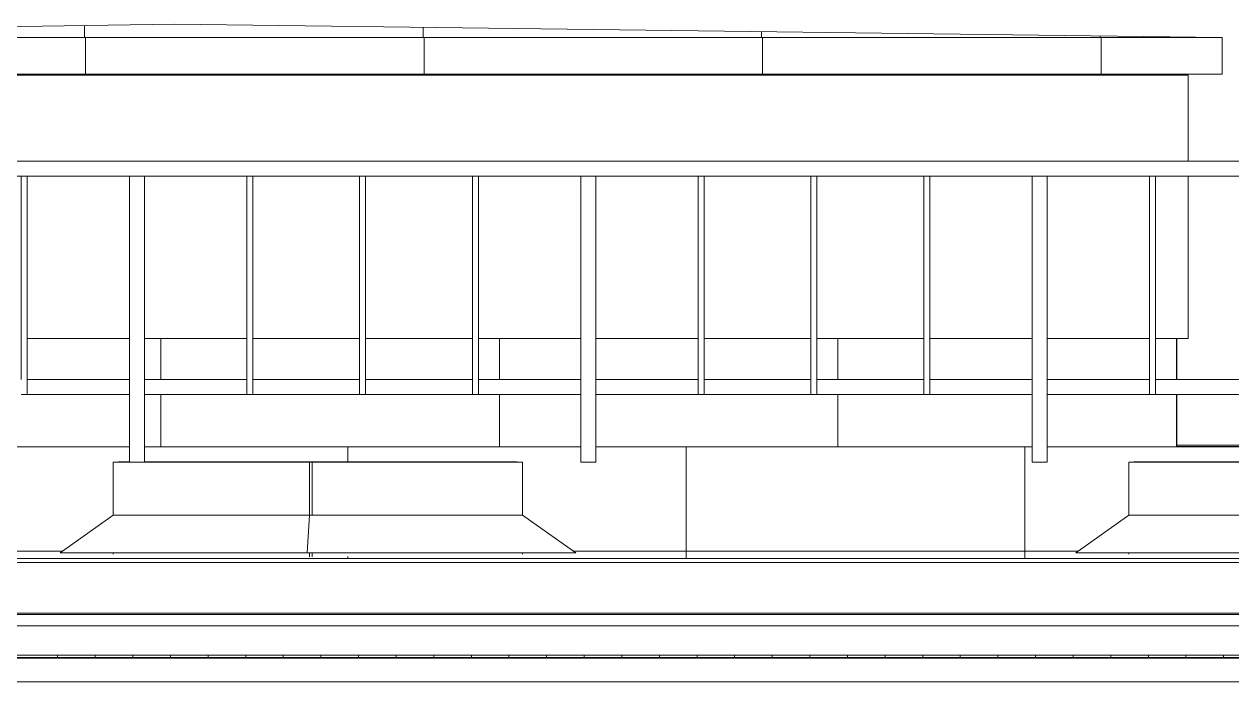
# Model space of a CAD drawing. Header units: millimetres. Extents: x -515342 to 330399, y -224905 to 507333.
# Drawn here: x 258263 to 261474, y 15355 to 17103 of the extents above; entities that cross this region are included whole.
import ezdxf

# ---------------------------------------------------------------- set-up
doc = ezdxf.new("R2010")
doc.units = ezdxf.units.MM
doc.layers.get('0').update_dxf_attribs({"lineweight": 0})
for name, color, linetype, lineweight in [('Витраж', 7, 'Continuous', 0), ('Крыша', 7, 'Continuous', 0), ('Крыша штриховка', 7, 'Continuous', 0), ('Обобщенные модели', 7, 'Continuous', 0), ('Ограждение', 7, 'Continuous', 0), ('Стены', 7, 'Continuous', 0), ('Стены внутренние', 7, 'Continuous', 0), ('Стены наружные', 7, 'Continuous', 0), ('Стены штриховка поверхности', 7, 'Continuous', 0)]:
    doc.layers.add(name, color=color, linetype=linetype, lineweight=lineweight)

# ---------------------------------------------------------------- blocks, each defined once
blk = doc.blocks.new('ASVP_ОМ_Водосточный желоб - Желоб 125-9912621-О_АР_Эскиз_Фасад 1-12 копия 1')
at = {"layer": 'Обобщенные модели'}
for p, q in [((84526.6, 13350), (17103.4, 13350)), ((17003.5, 13287.5), (40520.7, 13287.5))]:
    blk.add_line(p, q, dxfattribs=at)
blk = doc.blocks.new('FP_315-О_АР_Эскиз_Фасад 1-12 копия 1')
at = {"layer": 'Обобщенные модели'}
for p, q in [((84744.1, 13358.6), (16885.9, 13358.6)), ((35029, 13353.2), (35029, 13359)), ((35129, 13353.2), (35129, 13359)), ((35229, 13353.2), (35229, 13359)), ((35329, 13353.2), (35329, 13359)), ((35429, 13353.2), (35429, 13359)), ((35529, 13353.2), (35529, 13359)), ((35629, 13353.2), (35629, 13359)), ((35729, 13353.2), (35729, 13359)), ((35829, 13353.2), (35829, 13359)), ((35929, 13353.2), (35929, 13359)), ((36029, 13353.2), (36029, 13359)), ((36129, 13353.2), (36129, 13359)), ((36229, 13353.2), (36229, 13359)), ((36329, 13353.2), (36329, 13359)), ((36429, 13353.2), (36429, 13359)), ((36529, 13353.2), (36529, 13359)), ((36629, 13353.2), (36629, 13359)), ((36729, 13353.2), (36729, 13359)), ((36829, 13353.2), (36829, 13359)), ((36929, 13353.2), (36929, 13359)), ((37029, 13353.2), (37029, 13359)), ((37129, 13353.2), (37129, 13359)), ((37229, 13353.2), (37229, 13359)), ((37329, 13353.2), (37329, 13359)), ((37429, 13353.2), (37429, 13359)), ((37529, 13353.2), (37529, 13359)), ((37629, 13353.2), (37629, 13359)), ((37729, 13353.2), (37729, 13359)), ((37829, 13353.2), (37829, 13359)), ((37929, 13353.2), (37929, 13359)), ((38029, 13353.2), (38029, 13359)), ((38129, 13353.2), (38129, 13359))]:
    blk.add_line(p, q, dxfattribs=at)
blk = doc.blocks.new('Влж_Решетка для желоба - Решетка 125-9912624-О_АР_Эскиз_Фасад 1-12 копия 1')
at = {"layer": 'Обобщенные модели'}
h = blk.add_hatch(dxfattribs=at)
h.set_pattern_fill('FP_14', color=256, style=0, pattern_type=2)
h.set_pattern_definition([(0, (-71.02, 0), (0, 100), []), (90, (-71.02, 0), (-100, 6e-15), [])])
h.paths.add_polyline_path([(52193.4, 13350), (84619.1, 13350.2), (84618.1, 13352), (17010.9, 13352), (17011.9, 13350), (52081.6, 13350)])
h.paths.add_polyline_path([(84742.1, 13350), (84737.1, 13351), (84729.7, 13352), (84625.3, 13350.9), (84625.3, 13350), (84742, 13350)])
h.paths.add_polyline_path([(16890, 13350), (17006.8, 13350.6), (16996.5, 13352), (16899.3, 13351.9), (16888, 13350)])
for p, q in [((17010.9, 13352), (84619.1, 13352)), ((17103.4, 13350), (84526.6, 13350))]:
    blk.add_line(p, q, dxfattribs=at)
blk.add_blockref('FP_315-О_АР_Эскиз_Фасад 1-12 копия 1', (0, 0), dxfattribs=at)
blk = doc.blocks.new('СД_Люблино_Фасады_rvt-1-О_АР_Эскиз_Фасад 1-12 копия 1')
at = {"layer": 'Обобщенные модели', "lineweight": 9}
for name in ['Влж_Решетка для желоба - Решетка 125-9912624-О_АР_Эскиз_Фасад 1-12 копия 1', 'ASVP_ОМ_Водосточный желоб - Желоб 125-9912621-О_АР_Эскиз_Фасад 1-12 копия 1']:
    blk.add_blockref(name, (0, 0), dxfattribs=at)
blk = doc.blocks.new('Ограждение - Ограждение-9809147-О_АР_Эскиз_Фасад 1-12 копия 1')
at = {"layer": 'Ограждение'}
for p, q in [((84775, 13605), (16885, 13605)), ((84775, 13470), (16885, 13470)), ((16886.2, 13466.7), (84773.8, 13466.7)), ((16902.7, 13436.4), (84757.3, 13436.4))]:
    blk.add_line(p, q, dxfattribs=at)
blk = doc.blocks.new('Прямоугольный импост - АР_Импост_40х40 _стойка ограждения на кровле_-10057260-О_АР_Эскиз_Фасад 1-12 копия 1')
at = {"layer": 'Витраж'}
for p, q in [((975, 14671), (675, 14671)), ((675, 14631), (975, 14631))]:
    blk.add_line(p, q, dxfattribs=at)
blk = doc.blocks.new('Прямоугольный импост - АР_Импост_16х16 _вертикальное заполнение ограждений_-10061087-О_АР_Эскиз_Фасад 1-12 копия 1')
at = {"layer": 'Витраж'}
for p, q in [((16332, 14631), (16332, 14091)), ((16348, 14091), (16348, 14631)), ((16348, 14051), (16332, 14051))]:
    blk.add_line(p, q, dxfattribs=at)
blk = doc.blocks.new('Прямоугольный импост - АР_Импост_40х40 _поручень ограждения на кровле_-10061120-О_АР_Эскиз_Фасад 1-12 копия 1')
at = {"layer": 'Витраж'}
for p, q in [((16620, 14631), (16660, 14631)), ((16620, 14631), (16620, 14071)), ((16660, 14071), (16660, 14631))]:
    blk.add_line(p, q, dxfattribs=at)
blk = doc.blocks.new('Прямоугольный импост - АР_Импост_40х40 _поручень ограждения на кровле_-10061089-О_АР_Эскиз_Фасад 1-12 копия 1')
at = {"layer": 'Витраж'}
for p, q in [((50248, 14051), (50248, 14091)), ((50532, 14091), (50248, 14091)), ((50532, 14091), (50532, 14051)), ((50248, 14051), (50532, 14051))]:
    blk.add_line(p, q, dxfattribs=at)
blk = doc.blocks.new('Прямоугольный импост - АР_Импост_40х40 _поручень ограждения на кровле_-10061107-О_АР_Эскиз_Фасад 1-12 копия 1')
at = {"layer": 'Витраж'}
for p, q in [((50548, 14051), (50548, 14091)), ((50820, 14091), (50548, 14091)), ((50820, 14091), (50820, 14051)), ((50548, 14051), (50820, 14051))]:
    blk.add_line(p, q, dxfattribs=at)
blk = doc.blocks.new('Прямоугольный импост - АР_Импост_40х40 _поручень ограждения на кровле_-10061124-О_АР_Эскиз_Фасад 1-12 копия 1')
at = {"layer": 'Витраж'}
for p, q in [((50820, 14071), (50820, 13871)), ((50860, 13871), (50860, 14071)), ((50860, 13871), (50820, 13871))]:
    blk.add_line(p, q, dxfattribs=at)
blk = doc.blocks.new('Прямоугольный импост - АР_Импост_40х40 _поручень ограждения на кровле_-V417-О_АР_Эскиз_Фасад 1-12 копия 1')
at = {"layer": 'Витраж'}
for p, q in [((35220, 14071), (35220, 13871)), ((35260, 13871.2), (35260, 14071)), ((35260, 13871), (35220, 13871))]:
    blk.add_line(p, q, dxfattribs=at)

msp = doc.modelspace()

# ---------------------------------------------------------------- hatches: boundary and pattern name
at = {"layer": 'Крыша штриховка'}
h = msp.add_hatch(dxfattribs=at)
h.set_pattern_fill('FP_78', color=256, style=0, pattern_type=2)
h.set_pattern_definition([(0, (256623.4, 16101.3), (0, 1070.73), []), (90, (256623.4, 16101.3), (-900, 6e-14), [])])
h.paths.add_polyline_path([(256218.3997, 17067.9355), (261448.3997, 17067.9355), (258662.2433, 17102.9355), (256308.3997, 17069.2244)])
h = msp.add_hatch(dxfattribs=at)
h.set_pattern_fill('FP_77', color=256, style=0, pattern_type=2)
h.set_pattern_definition([(0, (256623, 15168), (0, 10000), []), (90, (256623.4, 15167.7), (-900, 6e-14), [])])
h.paths.add_polyline_path([(256218.3997, 16969.7355), (261448.3997, 16969.7355), (261448.3997, 17067.9355), (256218.3997, 17067.9355)])
h = msp.add_hatch(dxfattribs=at)
h.set_pattern_fill('FP_53', color=256, style=0, pattern_type=2)
h.set_pattern_definition([(0, (239323.4, 15665.8), (0, 501.621), []), (90, (239323.4, 15665.8), (-900, 6e-14), [])])
h.paths.add_polyline_path([(240158.3997, 15702.9355), (241617.4584, 15702.9355), (241748.5076, 15797.7355), (241748.5076, 15938.9355), (242043.3997, 15939.9355), (242043.3997, 15979.4332), (240883.3997, 15979.4332), (240883.3997, 15938.7355), (240843.3997, 15938.7355), (240843.3997, 15979.4332), (239983.3997, 15979.4332), (239983.3997, 15938.9355), (239991.1381, 15938.9355), (239991.1381, 15797.7355), (240112.521, 15707.3947), (240158.3997, 15707.3947), (240158.3997, 15703.6476)])
h.paths.add_polyline_path([(252143.4787, 15702.9355), (252766.522, 15702.9355), (252900.475, 15797.7355), (252900.475, 15938.9355), (253743.3997, 15939.9355), (253743.3997, 15979.4332), (252583.3997, 15979.4332), (252583.3997, 15938.7355), (252543.3997, 15938.7355), (252543.3997, 15979.4332), (251383.3997, 15979.9355), (251383.3997, 15938.7355), (251343.3997, 15938.7355), (251343.3997, 15979.9355), (249883.3997, 15979.4332), (249883.3997, 15938.7355), (249843.3997, 15938.7355), (249843.3997, 15979.4332), (248383.3997, 15979.4332), (248383.3997, 15939.9355), (248470.134, 15938.9355), (248470.134, 15797.7355), (248604.0869, 15702.9355), (249946.522, 15702.9355), (250080.475, 15797.7355), (250080.475, 15938.9355), (251168.4892, 15938.9355), (251168.4892, 15797.7355), (251302.4421, 15702.9355), (251919.8106, 15702.9355)])
h.paths.add_polyline_path([(288377.7148, 15702.9355), (289191.6093, 15702.9355), (289322.3674, 15797.9185), (289322.3674, 15938.9355), (289603.3997, 15939.9355), (289603.3997, 15979.1821), (288443.3997, 15979.1821), (288443.3997, 15938.7355), (288403.3997, 15938.7355), (288403.3997, 15979.1821), (287243.3997, 15979.1821), (287243.3997, 15939.9355), (287615.5965, 15938.9355), (287615.5965, 15797.7355), (287746.3545, 15702.9355), (288154.0467, 15702.9355)])
h.paths.add_polyline_path([(290515.19, 15702.9355), (292051.1737, 15702.9355), (292181.9318, 15797.7355), (292181.9318, 15938.9355), (293243.9964, 15938.9355), (293243.9964, 15797.7355), (293374.7544, 15702.9355), (294871.1737, 15702.9355), (295001.9318, 15797.7355), (295001.9318, 15938.9355), (295903.3997, 15939.9355), (295903.3997, 15979.4332), (294743.3997, 15979.4332), (294743.3997, 15938.7355), (294703.3997, 15938.7355), (294703.3997, 15979.4332), (293543.3997, 15979.8968), (293543.3997, 15938.7355), (293503.3997, 15938.7355), (293503.3997, 15979.9355), (292043.3997, 15979.1821), (292043.3997, 15938.7355), (292003.3997, 15938.7355), (292003.3997, 15979.1821), (290843.3997, 15979.1821), (290843.3997, 15938.7355), (290803.3997, 15938.7826), (290803.3997, 15979.1821), (289643.3997, 15979.1821), (289643.3997, 15939.9355), (290384.432, 15938.9355), (290384.432, 15797.7355), (290461.3964, 15741.936)])
h.paths.add_polyline_path([(259748.195, 15702.9355), (261066.522, 15702.9355), (261200.475, 15797.7355), (261200.475, 15938.9355), (262143.3997, 15939.9355), (262143.3997, 15979.4332), (260983.3997, 15979.4332), (260983.3997, 15938.7355), (260943.3997, 15938.7355), (260943.3997, 15979.4332), (259783.3997, 15979.4332), (259783.3997, 15938.7355), (259743.3997, 15939.099), (259743.3997, 15979.4332), (258583.3997, 15979.4332), (258583.3997, 15939.9355), (259588.4892, 15938.9355), (259588.4892, 15797.7355), (259722.4421, 15702.9355), (259729.7898, 15702.9355)])
h.paths.add_polyline_path([(262422.4421, 15702.9355), (263744.8895, 15702.9355), (263878.8424, 15797.7355), (263878.8424, 15938.9355), (264543.3997, 15939.9355), (264543.3997, 15979.4332), (263383.3997, 15979.4332), (263383.3997, 15938.7355), (263343.3997, 15938.7355), (263343.3997, 15979.4332), (262183.3997, 15979.4332), (262183.3997, 15939.9355), (262288.4892, 15938.9355), (262288.4892, 15797.7355), (262337.5991, 15762.9799)])
h.paths.add_polyline_path([(265100.8095, 15702.9355), (266586.6913, 15702.9355), (266717.4493, 15797.7355), (266717.4493, 15938.9355), (266943.3997, 15939.9355), (266943.3997, 15979.4332), (265783.3997, 15979.4332), (265783.3997, 15938.7355), (265743.3997, 15938.7355), (265743.3997, 15979.4332), (264583.3997, 15979.4332), (264583.3997, 15939.9355), (264966.8566, 15938.9355), (264966.8566, 15797.7355), (265014.8071, 15763.8004)])
h.paths.add_polyline_path([(242943.9856, 15702.9355), (244437.4584, 15702.9355), (244568.5076, 15797.7355), (244568.5076, 15938.9355), (245632.9364, 15938.9355), (245632.9364, 15797.7355), (245763.9856, 15702.9355), (247248.1668, 15702.9355), (247382.1197, 15797.7355), (247382.1197, 15938.9355), (248343.3997, 15939.9355), (248343.3997, 15979.4332), (246883.3997, 15979.4332), (246883.3997, 15938.7355), (246843.3997, 15938.7355), (246843.3997, 15979.4332), (245683.3997, 15979.4332), (245683.3997, 15938.7355), (245643.3997, 15938.7355), (245643.3997, 15979.9355), (244483.3997, 15979.4332), (244483.3997, 15938.7355), (244443.3997, 15938.7355), (244443.3997, 15979.4332), (243283.3997, 15979.4332), (243283.3997, 15938.7355), (243243.3997, 15938.7355), (243243.3997, 15979.4332), (242083.3997, 15979.4332), (242083.3997, 15939.9355), (242812.9364, 15938.9355), (242812.9364, 15797.7355), (242932.7416, 15711.0693)])
h.paths.add_polyline_path([(286422.7738, 15702.9355), (286553.5319, 15797.7355), (286553.5319, 15938.9355), (287203.3997, 15939.9355), (287203.3997, 15979.1821), (286043.3997, 15979.1821), (286043.3997, 15938.7355), (286003.3997, 15938.7355), (286003.3997, 15979.1821), (284843.3997, 15979.1821), (284843.3997, 15938.7355), (284803.3997, 15938.7355), (284803.3997, 15979.1821), (283643.3997, 15979.1821), (283643.3997, 15938.7355), (283603.3997, 15938.7355), (283603.3997, 15979.1821), (282443.3997, 15979.1821), (282443.3997, 15938.7355), (282403.3997, 15938.7355), (282403.3997, 15979.1821), (281243.3997, 15979.1821), (281243.3997, 15939.9355), (281947.1343, 15938.9355), (281947.1343, 15797.7355), (282077.8924, 15702.9355), (283593.8791, 15702.9355), (283724.6372, 15797.7355), (283724.6372, 15938.9355), (284786.7018, 15938.9355), (284786.7018, 15797.7355), (284917.4599, 15702.9355), (286415.6014, 15702.9355)])
h.paths.add_polyline_path([(258366.522, 15702.9355), (258500.475, 15797.7355), (258500.475, 15938.9355), (258543.3997, 15939.9355), (258543.3997, 15979.4332), (257383.3997, 15979.4332), (257383.3997, 15938.7355), (257343.3997, 15938.7355), (257343.3997, 15979.4332), (256183.3997, 15979.4332), (256183.3997, 15939.9355), (256828.4892, 15938.9355), (256828.4892, 15797.7355), (256962.4421, 15702.9355), (258359.1744, 15702.9355)])
h.paths.add_polyline_path([(255606.522, 15702.9355), (255740.475, 15797.7355), (255740.475, 15938.9355), (256143.3997, 15939.9355), (256143.3997, 15979.9355), (254983.3997, 15979.4332), (254983.3997, 15938.7355), (254943.3997, 15938.7355), (254943.3997, 15979.4332), (253783.3997, 15979.4332), (253783.3997, 15939.9355), (253988.4892, 15938.9355), (253988.4892, 15797.7355), (254122.4421, 15702.9355), (255599.1744, 15702.9355)])
h.paths.add_polyline_path([(308060.5098, 15702.9355), (308148.3997, 15702.9355), (308148.3997, 15707.3947), (308192.7927, 15707.3947), (308480.8446, 15736.3292), (308567.6848, 15797.7355), (308567.6848, 15938.9355), (308748.3997, 15939.9355), (308748.3997, 15979.4332), (307943.3997, 15979.4332), (307943.3997, 15938.7355), (307903.3997, 15938.7355), (307903.3997, 15979.4332), (306743.3997, 15979.4332), (306743.3997, 15939.9355), (307039.6032, 15938.9355), (307039.6032, 15797.7355), (307170.208, 15702.9355), (307836.8462, 15702.9355)])
h.paths.add_polyline_path([(305848.1795, 15702.9355), (305978.7842, 15797.7355), (305979.191, 15938.9355), (306703.3997, 15939.9355), (306703.3997, 15979.4332), (305543.3997, 15979.4332), (305543.3997, 15938.7355), (305503.3997, 15938.9355), (305503.3997, 15979.9355), (304343.3997, 15979.4332), (304343.3997, 15939.9355), (304621.9294, 15938.9355), (304621.9294, 15797.7355), (304755.4051, 15702.9355), (305841.0155, 15702.9355)])
h.paths.add_polyline_path([(303404.3158, 15702.9355), (303537.7914, 15797.7355), (303537.7914, 15938.9355), (304303.3997, 15939.9355), (304303.3997, 15979.4332), (303143.3997, 15979.4332), (303143.3997, 15938.7355), (303103.3997, 15938.7355), (303103.3997, 15979.4332), (301943.3997, 15979.4332), (301943.3997, 15938.7355), (301903.3997, 15938.7355), (301903.3997, 15979.4332), (300743.3997, 15979.4332), (300743.3997, 15939.9355), (301692.8573, 15938.9355), (301692.8573, 15797.7355), (301824.3612, 15702.9355), (303396.9943, 15702.9355)])
h.paths.add_polyline_path([(267910.272, 15702.9355), (269446.6913, 15702.9355), (269577.4493, 15797.7355), (269577.4493, 15938.9355), (270543.3997, 15939.9355), (270543.3997, 15979.4332), (269383.3997, 15979.4332), (269383.3997, 15938.7355), (269343.3997, 15938.7355), (269343.3997, 15979.4332), (268183.3997, 15979.4332), (268183.3997, 15938.7355), (268143.3997, 15938.7355), (268143.3997, 15979.4332), (266983.3997, 15979.4332), (266983.3997, 15939.9355), (267779.5139, 15938.9355), (267779.5139, 15797.7355), (267826.3208, 15763.8004)])
h.paths.add_polyline_path([(280754.3117, 15702.9355), (280885.0698, 15797.7355), (280885.0698, 15938.9355), (281203.3997, 15939.9355), (281203.3997, 15979.1821), (280043.3997, 15979.1821), (280043.3997, 15938.7355), (280003.3997, 15938.7355), (280003.3997, 15979.1821), (279773.3997, 15979.1821), (279773.3997, 15702.9355), (280747.1393, 15702.9355)])
h.paths.add_polyline_path([(270770.272, 15702.9355), (272246.6913, 15702.9355), (272365.1841, 15788.8432), (272183.3997, 15789.5324), (272183.3997, 15979.4332), (271783.3997, 15979.4332), (271783.3997, 15938.7355), (271743.3997, 15938.7355), (271743.3997, 15979.4332), (270583.3997, 15979.4332), (270583.3997, 15939.9355), (270639.5139, 15938.9355), (270639.5139, 15797.7355), (270707.933, 15748.1314)])
h.paths.add_polyline_path([(273570.272, 15702.9355), (275038.286, 15702.9355), (275156.7789, 15788.8432), (273451.7791, 15788.8432), (273486.3208, 15763.8004)])
h.paths.add_polyline_path([(279207.3217, 15702.9355), (279368.3997, 15702.9424), (279368.3997, 15788.8432), (279063.3739, 15788.8432), (279181.8668, 15702.9355), (279189.0392, 15702.9355)])
h.paths.add_polyline_path([(277858.286, 15702.9355), (277976.7789, 15788.8432), (276243.3739, 15788.8432), (276361.8668, 15702.9355), (277851.1136, 15702.9355)])
h.paths.add_polyline_path([(296194.7544, 15702.9355), (297725.0127, 15702.9355), (297859.0462, 15797.7355), (297859.0462, 15938.9355), (298303.3997, 15939.9355), (298303.3997, 15979.4332), (297143.3997, 15979.4332), (297143.3997, 15938.7355), (297103.3997, 15938.7355), (297103.3997, 15979.4332), (295943.3997, 15979.4332), (295943.3997, 15939.9355), (296063.9964, 15938.9355), (296063.9964, 15797.7355), (296110.8032, 15763.8004)])
h.paths.add_polyline_path([(299081.7482, 15702.9355), (300493.2316, 15702.9355), (300624.7355, 15797.7355), (300624.7355, 15938.9355), (300703.3997, 15939.9355), (300703.3997, 15979.4332), (299543.3997, 15979.4332), (299543.3997, 15938.7355), (299503.3997, 15938.7355), (299503.3997, 15979.4332), (298343.3997, 15979.4332), (298343.3997, 15939.9355), (298947.7147, 15938.9355), (298947.7147, 15797.7355), (298995.6941, 15763.8004)])
h.paths.add_polyline_path([(239943.3997, 15939.9355), (239943.3997, 15979.4332), (239528.3997, 15979.4332), (239528.3997, 15944.9355), (239719.63, 15943.9355), (239719.63, 15939.9355)])
h = msp.add_hatch(dxfattribs=at)
h.set_pattern_fill('FP_56', color=256, style=0, pattern_type=2)
h.set_pattern_definition([(0, (223123.4, 15656.43), (0, 133.767), []), (90, (223123.4, 15656.4), (-900, 6e-14), [])])
h.paths.add_polyline_path([(240158.3997, 15682.9355), (308148.3997, 15682.9355), (308148.3997, 15702.9355), (307171.5856, 15701.9355), (307177.3719, 15697.7355), (307039.6032, 15697.7355), (307039.6032, 15691.7838), (306386.2476, 15686.3328), (305978.7842, 15695.0734), (305978.7842, 15697.7355), (305841.4078, 15698.0202), (305848.1795, 15702.9355), (304756.813, 15701.9355), (304762.7265, 15697.7355), (304621.9294, 15697.7355), (304621.9294, 15694.8005), (304130.9607, 15686.8651), (303537.7914, 15693.4333), (303537.7914, 15697.7355), (303396.9943, 15697.7355), (303404.3158, 15702.9355), (301825.7483, 15701.9355), (301831.5745, 15697.7355), (301692.8573, 15697.7355), (301692.8573, 15692.8185), (301012.6894, 15687.8943), (300624.7355, 15695.6537), (300624.7355, 15697.7355), (300486.9532, 15698.4094), (300493.2316, 15702.9355), (299083.1621, 15701.9355), (299089.1003, 15697.7355), (298947.7147, 15697.7355), (298947.7147, 15694.3837), (298391.1253, 15687.2656), (297859.0462, 15694.7116), (297859.0462, 15697.7355), (297717.6606, 15697.7355), (297725.0127, 15702.9355), (296196.1338, 15701.9355), (296201.9268, 15697.7355), (296063.9964, 15697.7355), (296063.9964, 15696.2492), (295653.1918, 15687.5367), (295001.9318, 15693.0324), (295001.9318, 15697.7355), (294864.0859, 15697.7968), (294871.1737, 15702.9355), (293376.1338, 15701.9355), (293381.9268, 15697.7355), (293243.9964, 15697.7355), (293243.9964, 15696.2492), (292833.1918, 15687.5367), (292181.9318, 15694.1894), (292181.9318, 15697.7355), (292044.0013, 15697.7355), (292051.1737, 15702.9355), (290516.5693, 15701.9355), (290522.3624, 15697.7355), (290384.432, 15697.7355), (290384.432, 15695.5815), (289943.3917, 15687.1241), (289322.3674, 15692.3647), (289322.3674, 15697.7355), (289184.4369, 15697.7355), (289191.6093, 15702.9355), (287747.7338, 15701.9355), (287753.5269, 15697.7355), (287615.5965, 15697.2043), (287615.5965, 15695.5815), (287204.7919, 15686.869), (286553.5319, 15692.3647), (286553.5319, 15697.7355), (286416.3156, 15698.2532), (286422.7738, 15702.9355), (284918.8392, 15701.9355), (284924.6323, 15697.7355), (284786.7018, 15697.7355), (284786.7018, 15696.3982), (284351.6886, 15687.89), (283724.6372, 15693.1814), (283724.6372, 15697.7355), (283586.7067, 15697.7355), (283593.8791, 15702.9355), (282079.2717, 15701.9355), (282085.0648, 15697.7355), (281941.7992, 15696.9481), (281536.3298, 15688.3487), (280885.0698, 15693.8445), (280885.0698, 15697.7355), (280747.1393, 15697.7355), (280754.3117, 15702.9355), (279773.3997, 15701.9355), (279773.3775, 15701.1295), (279368.3997, 15701.9355), (279368.3997, 15702.9355), (279183.2461, 15701.9355), (279189.0392, 15697.7355), (279051.1087, 15697.7355), (279051.1087, 15695.0308), (278640.3041, 15686.3183), (277989.0441, 15691.814), (277989.0441, 15697.7355), (277852.4888, 15698.7325), (277858.286, 15702.9355), (276363.2461, 15701.9355), (276369.0392, 15697.7355), (276231.1087, 15697.7355), (276231.1087, 15695.0308), (275820.3041, 15686.3183), (275169.0441, 15691.814), (275169.0441, 15697.7355), (275031.1136, 15697.7355), (275038.286, 15702.9355), (273571.6513, 15701.9355), (273577.4444, 15697.7355), (273439.5139, 15697.7355), (273439.5139, 15695.9659), (273028.7094, 15687.2534), (272377.4493, 15692.7491), (272377.4493, 15697.7355), (272239.5189, 15697.7355), (272246.6913, 15702.9355), (270771.6513, 15701.9355), (270777.4444, 15697.7355), (270639.5139, 15697.7355), (270639.5139, 15695.9659), (270228.7094, 15687.2534), (269577.4493, 15692.7491), (269577.4493, 15697.7355), (269439.706, 15697.8711), (269446.6913, 15702.9355), (267911.6513, 15701.9355), (267917.4444, 15697.7355), (267779.5139, 15697.0243), (267779.5139, 15695.9659), (267352.9112, 15687.3867), (266717.4493, 15692.7491), (266717.4493, 15697.7355), (266579.5189, 15697.7355), (266586.6913, 15702.9355), (265102.2226, 15701.9355), (265108.1572, 15697.7355), (264966.8566, 15697.7355), (264966.8566, 15693.0435), (264400.3495, 15686.0668), (263878.8424, 15693.6455), (263878.8424, 15697.7355), (263737.5418, 15697.7355), (263744.8895, 15702.9355), (262423.8551, 15701.9355), (262429.7898, 15697.7355), (262288.4892, 15697.7355), (262288.4892, 15694.2947), (261721.9821, 15687.318), (261200.475, 15694.8967), (261200.475, 15697.7355), (261059.1744, 15697.7355), (261066.522, 15702.9355), (259723.8551, 15701.9355), (259729.7898, 15697.7355), (259588.4892, 15697.7355), (259588.4892, 15694.2947), (259021.9821, 15687.318), (258500.475, 15694.8967), (258500.475, 15697.7355), (258359.1744, 15697.7355), (258366.522, 15702.9355), (256963.8551, 15701.9355), (256969.7898, 15697.7355), (256828.4892, 15697.7355), (256828.4892, 15694.2947), (256261.9821, 15687.318), (255740.475, 15694.8967), (255740.475, 15697.7355), (255599.1744, 15697.7355), (255606.522, 15702.9355), (254123.8551, 15701.9355), (254129.7898, 15697.7355), (253988.4892, 15697.7355), (253988.4892, 15694.2947), (253421.9821, 15687.318), (252900.475, 15694.8967), (252900.475, 15697.7355), (252759.1744, 15697.7355), (252766.522, 15702.9355), (251303.8551, 15701.9355), (251309.7898, 15697.7355), (251168.4892, 15697.7355), (251168.4892, 15694.2947), (250577.8019, 15687.6694), (250080.475, 15694.8967), (250080.475, 15697.7355), (249939.1744, 15697.7355), (249946.522, 15702.9355), (248605.4999, 15701.9355), (248611.4345, 15697.7355), (248470.134, 15697.7355), (248470.134, 15693.0341), (247893.7844, 15686.2005), (247382.1197, 15693.6361), (247382.1197, 15697.7355), (247240.8192, 15697.7355), (247248.1668, 15702.9355), (245765.3679, 15701.9355), (245771.1739, 15697.7355), (245632.9364, 15697.7355), (245632.9364, 15695.0107), (245209.7669, 15686.4043), (244568.5076, 15691.937), (244568.5076, 15697.7355), (244430.27, 15697.7355), (244437.4584, 15702.9355), (242945.3679, 15701.9355), (242951.1739, 15697.7355), (242812.9364, 15697.7355), (242812.9364, 15695.0107), (242395.6037, 15686.3539), (241748.5076, 15691.937), (241748.5076, 15697.7355), (241610.27, 15697.7355), (241617.4584, 15702.9355), (240158.3997, 15701.9355), (240158.3997, 15683.3101)])
at = {"layer": 'Стены штриховка поверхности'}
h = msp.add_hatch(dxfattribs=at)
h.set_pattern_fill('FP_192', color=256, style=0, pattern_type=2)
h.set_pattern_definition([(0, (261323, 15168), (0, 10000), []), (90, (261323.4, 15167.7), (-900, 6e-14), [])])
h.paths.add_polyline_path([(261090.2037, 15979.4332), (261328.3997, 15979.9355), (261328.3997, 16118.7355), (260983.3997, 16118.7355), (260983.3997, 15979.4332)])
h.paths.add_polyline_path([(258583.3997, 15979.4332), (259743.3997, 15979.9355), (259743.3997, 16118.7355), (258583.3997, 16118.7355), (258583.3997, 15979.9355)])
h.paths.add_polyline_path([(258543.3997, 15979.4332), (258543.3997, 16118.7355), (257383.3997, 16118.7355), (257383.3997, 15979.4332), (258406.1862, 15979.4332)])
h.paths.add_polyline_path([(257343.3997, 15979.4332), (257343.3997, 16118.7355), (256348.3997, 16118.7355), (256348.3997, 15979.4332), (257064.1775, 15979.4332)])
h.paths.add_polyline_path([(259783.3997, 15979.4332), (260943.3997, 15979.9355), (260943.3997, 16118.7355), (259783.3997, 16118.7355), (259783.3997, 15979.7435)])
h.paths.add_polyline_path([(257671.3997, 16158.7355), (257955.3997, 16158.7355), (257955.3997, 16267.7355), (257671.3997, 16267.7355)])
h.paths.add_polyline_path([(261090.2037, 16158.7355), (261255.3997, 16158.7355), (261255.3997, 16267.7355), (260983.3997, 16267.7355), (260983.3997, 16158.7355)])
h.paths.add_polyline_path([(256455.3997, 16158.7355), (256455.3997, 16267.7355), (256348.3997, 16267.7355), (256348.3997, 16158.7355)])
h.paths.add_polyline_path([(259155.3997, 16158.7355), (259155.3997, 16267.7355), (258871.3997, 16267.7355), (258871.3997, 16158.7355)])
h.paths.add_polyline_path([(258853.5225, 16158.7355), (258855.3997, 16158.7355), (258855.3997, 16267.7355), (258583.3997, 16267.7355), (258583.3997, 16158.7355)])
h.paths.add_polyline_path([(261271.3997, 16158.7355), (261328.3997, 16158.7355), (261328.3997, 16267.7355), (261271.3997, 16267.7355), (261271.3997, 16264.4471)])
h.paths.add_polyline_path([(256471.3997, 16158.7355), (256755.3997, 16158.7355), (256755.3997, 16267.7355), (256471.3997, 16267.7355), (256471.3997, 16166.7768)])
h.paths.add_polyline_path([(259300.8587, 16158.7355), (259455.3997, 16159.6798), (259455.3997, 16267.7355), (259171.3997, 16267.7355), (259171.3997, 16158.7355)])
h.paths.add_polyline_path([(259471.3997, 16158.7355), (259743.3997, 16158.7355), (259743.3997, 16267.7355), (259471.3997, 16267.7355), (259471.3997, 16160.6029)])
h.paths.add_polyline_path([(257055.3997, 16158.7355), (257055.3997, 16267.7355), (256771.3997, 16267.7355), (256771.3997, 16158.7355)])
h.paths.add_polyline_path([(258406.1862, 16158.7355), (258543.3997, 16158.7355), (258543.3997, 16267.7355), (258271.3997, 16267.7355), (258271.3997, 16158.7355)])
h.paths.add_polyline_path([(260642.8674, 16158.7355), (260655.3997, 16158.7355), (260655.3997, 16267.7355), (260371.3997, 16267.7355), (260371.3997, 16158.7355)])
h.paths.add_polyline_path([(257343.3997, 16158.7355), (257343.3997, 16267.7355), (257071.3997, 16267.7355), (257071.3997, 16158.7355)])
h.paths.add_polyline_path([(260943.3997, 16158.7355), (260943.3997, 16267.7355), (260671.3997, 16267.7355), (260671.3997, 16158.7355)])
h.paths.add_polyline_path([(257971.3997, 16158.7355), (258255.3997, 16158.7355), (258255.3997, 16267.7355), (257971.3997, 16267.7355)])
h.paths.add_polyline_path([(257383.3997, 16158.7355), (257655.3997, 16158.7355), (257655.3997, 16267.7355), (257383.3997, 16267.7355)])
h.paths.add_polyline_path([(260055.3997, 16158.7355), (260055.3997, 16267.7355), (259783.3997, 16267.7355), (259783.3997, 16158.7355)])
h.paths.add_polyline_path([(260355.3997, 16158.7355), (260355.3997, 16267.7355), (260071.3997, 16267.7355), (260071.3997, 16158.7355)])
h = msp.add_hatch(dxfattribs=at)
h.set_pattern_fill('FP_124', color=256, style=0, pattern_type=2)
h.set_pattern_definition([(0, (259019, 15168), (0, 10000), []), (90, (259018.6, 15167.74), (-609.55, 4e-14), [])])
h.paths.add_polyline_path([(259021.9821, 15687.318), (259021.9821, 15697.7355), (258507.2478, 15697.7355), (258507.2478, 15694.7983), (258853.5225, 15689.7661)])
h.paths.add_polyline_path([(259021.9821, 15797.7355), (259021.9821, 15938.9355), (258507.2478, 15938.9355), (258507.2478, 15797.7355), (259016.1379, 15797.7355)])
h = msp.add_hatch(dxfattribs=at)
h.set_pattern_fill('FP_125', color=256, style=0, pattern_type=2)
h.set_pattern_definition([(0, (259026, 15168), (0, 10000), []), (90, (259025.66, 15167.74), (-662.15, 4e-14), [])])
h.paths.add_polyline_path([(259021.9821, 15687.318), (259029.3393, 15687.4086), (259029.3393, 15697.7355), (259021.9821, 15697.7355), (259021.9821, 15692.5573)])
h.paths.add_polyline_path([(259021.9821, 15797.7355), (259029.3393, 15797.7355), (259029.3393, 15938.9355), (259021.9821, 15938.9355), (259021.9821, 15877.7355)])
h = msp.add_hatch(dxfattribs=at)
h.set_pattern_fill('FP_126', color=256, style=0, pattern_type=2)
h.set_pattern_definition([(0, (261719, 15168), (0, 10000), []), (90, (261718.6, 15167.74), (-609.55, 4e-14), [])])
h.paths.add_polyline_path([(261721.9821, 15687.318), (261721.9821, 15697.7355), (261207.2478, 15697.7355), (261207.2478, 15694.7983), (261537.5399, 15689.9984)])
h.paths.add_polyline_path([(261214.605, 15797.7355), (261721.9821, 15797.7355), (261721.9821, 15938.9355), (261207.2478, 15938.9355), (261207.2478, 15797.7355)])

# ---------------------------------------------------------------- linework, layer by layer
at = {"layer": 'Крыша'}
for p, q in [((256218.3997, 17067.9355), (258662.2433, 17102.9355)), ((258662.2433, 17102.9355), (261448.3997, 17067.9355)), ((261448.3997, 17067.9355), (256218.3997, 17067.9355)), ((261448.3997, 16969.7355), (261448.3997, 17067.9355)), ((261448.3997, 16969.7355), (256218.3997, 16969.7355)), ((261998.3997, 15983.9355), (261328.3997, 15983.9355)), ((261328.3997, 15980.9355), (261998.3997, 15980.9355)), ((261328.3997, 15979.9355), (261998.3997, 15979.9355)), ((258543.3997, 15939.9355), (258514.605, 15939.9355)), ((259574.3592, 15939.9355), (258583.3997, 15939.9355)), ((262274.3592, 15939.9355), (261214.605, 15939.9355)), ((256962.4421, 15702.9355), (258366.522, 15702.9355)), ((259722.4421, 15702.9355), (261066.522, 15702.9355)), ((324758.3997, 15682.9355), (223518.3997, 15682.9355))]:
    msp.add_line(p, q, dxfattribs=at)
at = {"layer": 'Стены'}
for p, q in [((258500.475, 15797.7355), (258359.1744, 15697.7355)), ((258500.475, 15797.7355), (259588.4892, 15797.7355)), ((259021.9821, 15797.7355), (259016.1379, 15697.7355)), ((259588.4892, 15797.7355), (259729.7898, 15697.7355)), ((261200.475, 15797.7355), (261059.1744, 15697.7355)), ((261200.475, 15797.7355), (262288.4892, 15797.7355)), ((259729.7898, 15697.7355), (258359.1744, 15697.7355)), ((262429.7898, 15697.7355), (261059.1744, 15697.7355))]:
    msp.add_line(p, q, dxfattribs=at)
at = {"layer": 'Стены внутренние'}
for p, q in [((261358.3997, 16967.7355), (256308.3997, 16967.7355)), ((261358.3997, 16967.7355), (261358.3997, 16738.7355)), ((261358.3997, 16698.7355), (261358.3997, 16267.7355)), ((258271.3997, 16267.7355), (258543.3997, 16267.7355)), ((258583.3997, 16267.7355), (258855.3997, 16267.7355)), ((258871.3997, 16267.7355), (259155.3997, 16267.7355)), ((259171.3997, 16267.7355), (259455.3997, 16267.7355)), ((259471.3997, 16267.7355), (259743.3997, 16267.7355)), ((259783.3997, 16267.7355), (260055.3997, 16267.7355)), ((260071.3997, 16267.7355), (260355.3997, 16267.7355)), ((260371.3997, 16267.7355), (260655.3997, 16267.7355)), ((260671.3997, 16267.7355), (260943.3997, 16267.7355)), ((260983.3997, 16267.7355), (261255.3997, 16267.7355)), ((261271.3997, 16267.7355), (261358.3997, 16267.7355))]:
    msp.add_line(p, q, dxfattribs=at)
at = {"layer": 'Стены наружные'}
for p, q in [((261328.3997, 16158.7355), (261328.3997, 16267.7355)), ((261328.3997, 15979.4332), (261328.3997, 16118.7355)), ((257383.3997, 15979.4332), (258543.3997, 15979.4332)), ((258583.3997, 15979.4332), (259743.3997, 15979.4332)), ((259783.3997, 15979.4332), (260943.3997, 15979.4332)), ((260983.3997, 15979.4332), (261328.3997, 15979.4332)), ((258500.475, 15797.7355), (258500.475, 15938.9355)), ((258543.3997, 15938.9355), (258500.475, 15938.9355)), ((259588.4892, 15938.9355), (258582.4456, 15938.9355)), ((259021.9821, 15797.7355), (259021.9821, 15938.9355)), ((259588.4892, 15797.7355), (259588.4892, 15938.9355)), ((261200.475, 15797.7355), (261200.475, 15938.9355)), ((262288.4892, 15938.9355), (261200.475, 15938.9355)), ((258500.475, 15694.8967), (258500.475, 15697.7355)), ((259021.9821, 15687.318), (259021.9821, 15697.7355)), ((259588.4892, 15694.2947), (259588.4892, 15697.7355)), ((261200.475, 15694.8967), (261200.475, 15697.7355))]:
    msp.add_line(p, q, dxfattribs=at)

# ---------------------------------------------------------------- block references
msp.add_blockref('СД_Люблино_Фасады_rvt-1-О_АР_Эскиз_Фасад 1-12 копия 1', (223323.3997, 2067.7355))
at = {"layer": 'Витраж'}
for name, p in [('Прямоугольный импост - АР_Импост_40х40 _стойка ограждения на кровле_-10057260-О_АР_Эскиз_Фасад 1-12 копия 1', (257288.3997, 2067.7355)), ('Прямоугольный импост - АР_Импост_40х40 _стойка ограждения на кровле_-10057260-О_АР_Эскиз_Фасад 1-12 копия 1', (257588.3997, 2067.7355)), ('Прямоугольный импост - АР_Импост_40х40 _стойка ограждения на кровле_-10057260-О_АР_Эскиз_Фасад 1-12 копия 1', (257888.3997, 2067.7355)), ('Прямоугольный импост - АР_Импост_40х40 _стойка ограждения на кровле_-10057260-О_АР_Эскиз_Фасад 1-12 копия 1', (258188.3997, 2067.7355)), ('Прямоугольный импост - АР_Импост_40х40 _стойка ограждения на кровле_-10057260-О_АР_Эскиз_Фасад 1-12 копия 1', (258488.3997, 2067.7355)), ('Прямоугольный импост - АР_Импост_40х40 _стойка ограждения на кровле_-10057260-О_АР_Эскиз_Фасад 1-12 копия 1', (258788.3997, 2067.7355)), ('Прямоугольный импост - АР_Импост_40х40 _стойка ограждения на кровле_-10057260-О_АР_Эскиз_Фасад 1-12 копия 1', (259088.3997, 2067.7355)), ('Прямоугольный импост - АР_Импост_40х40 _стойка ограждения на кровле_-10057260-О_АР_Эскиз_Фасад 1-12 копия 1', (259388.3997, 2067.7355)), ('Прямоугольный импост - АР_Импост_40х40 _стойка ограждения на кровле_-10057260-О_АР_Эскиз_Фасад 1-12 копия 1', (259688.3997, 2067.7355)), ('Прямоугольный импост - АР_Импост_40х40 _стойка ограждения на кровле_-10057260-О_АР_Эскиз_Фасад 1-12 копия 1', (259988.3997, 2067.7355)), ('Прямоугольный импост - АР_Импост_40х40 _стойка ограждения на кровле_-10057260-О_АР_Эскиз_Фасад 1-12 копия 1', (260288.3997, 2067.7355)), ('Прямоугольный импост - АР_Импост_40х40 _стойка ограждения на кровле_-10057260-О_АР_Эскиз_Фасад 1-12 копия 1', (260588.3997, 2067.7355)), ('Прямоугольный импост - АР_Импост_16х16 _вертикальное заполнение ограждений_-10061087-О_АР_Эскиз_Фасад 1-12 копия 1', (241923.3997, 2067.7355)), ('Прямоугольный импост - АР_Импост_40х40 _поручень ограждения на кровле_-10061120-О_АР_Эскиз_Фасад 1-12 копия 1', (241923.3997, 2067.7355)), ('Прямоугольный импост - АР_Импост_16х16 _вертикальное заполнение ограждений_-10061087-О_АР_Эскиз_Фасад 1-12 копия 1', (242523.3997, 2067.7355)), ('Прямоугольный импост - АР_Импост_16х16 _вертикальное заполнение ограждений_-10061087-О_АР_Эскиз_Фасад 1-12 копия 1', (242823.3997, 2067.7355)), ('Прямоугольный импост - АР_Импост_16х16 _вертикальное заполнение ограждений_-10061087-О_АР_Эскиз_Фасад 1-12 копия 1', (243123.3997, 2067.7355)), ('Прямоугольный импост - АР_Импост_40х40 _поручень ограждения на кровле_-10061120-О_АР_Эскиз_Фасад 1-12 копия 1', (243123.3997, 2067.7355)), ('Прямоугольный импост - АР_Импост_16х16 _вертикальное заполнение ограждений_-10061087-О_АР_Эскиз_Фасад 1-12 копия 1', (243723.3997, 2067.7355)), ('Прямоугольный импост - АР_Импост_16х16 _вертикальное заполнение ограждений_-10061087-О_АР_Эскиз_Фасад 1-12 копия 1', (244023.3997, 2067.7355)), ('Прямоугольный импост - АР_Импост_16х16 _вертикальное заполнение ограждений_-10061087-О_АР_Эскиз_Фасад 1-12 копия 1', (244323.3997, 2067.7355)), ('Прямоугольный импост - АР_Импост_40х40 _поручень ограждения на кровле_-10061120-О_АР_Эскиз_Фасад 1-12 копия 1', (244323.3997, 2067.7355)), ('Прямоугольный импост - АР_Импост_16х16 _вертикальное заполнение ограждений_-10061087-О_АР_Эскиз_Фасад 1-12 копия 1', (244923.3997, 2067.7355)), ('Прямоугольный импост - АР_Импост_40х40 _поручень ограждения на кровле_-10061107-О_АР_Эскиз_Фасад 1-12 копия 1', (207723.3997, 2067.7355)), ('Прямоугольный импост - АР_Импост_40х40 _поручень ограждения на кровле_-10061107-О_АР_Эскиз_Фасад 1-12 копия 1', (208035.3997, 2067.7355)), ('Прямоугольный импост - АР_Импост_40х40 _поручень ограждения на кровле_-10061089-О_АР_Эскиз_Фасад 1-12 копия 1', (208623.3997, 2067.7355)), ('Прямоугольный импост - АР_Импост_40х40 _поручень ограждения на кровле_-10061089-О_АР_Эскиз_Фасад 1-12 копия 1', (208923.3997, 2067.7355)), ('Прямоугольный импост - АР_Импост_40х40 _поручень ограждения на кровле_-10061107-О_АР_Эскиз_Фасад 1-12 копия 1', (208923.3997, 2067.7355)), ('Прямоугольный импост - АР_Импост_40х40 _поручень ограждения на кровле_-10061107-О_АР_Эскиз_Фасад 1-12 копия 1', (209235.3997, 2067.7355)), ('Прямоугольный импост - АР_Импост_40х40 _поручень ограждения на кровле_-10061089-О_АР_Эскиз_Фасад 1-12 копия 1', (209823.3997, 2067.7355)), ('Прямоугольный импост - АР_Импост_40х40 _поручень ограждения на кровле_-10061089-О_АР_Эскиз_Фасад 1-12 копия 1', (210123.3997, 2067.7355)), ('Прямоугольный импост - АР_Импост_40х40 _поручень ограждения на кровле_-10061107-О_АР_Эскиз_Фасад 1-12 копия 1', (210123.3997, 2067.7355)), ('Прямоугольный импост - АР_Импост_40х40 _поручень ограждения на кровле_-10061107-О_АР_Эскиз_Фасад 1-12 копия 1', (210435.3997, 2067.7355)), ('Прямоугольный импост - АР_Импост_40х40 _поручень ограждения на кровле_-10061089-О_АР_Эскиз_Фасад 1-12 копия 1', (211023.3997, 2067.7355)), ('Прямоугольный импост - АР_Импост_40х40 _поручень ограждения на кровле_-V417-О_АР_Эскиз_Фасад 1-12 копия 1', (223323.3997, 2067.7355)), ('Прямоугольный импост - АР_Импост_40х40 _поручень ограждения на кровле_-10061124-О_АР_Эскиз_Фасад 1-12 копия 1', (208923.3997, 2067.7355)), ('Прямоугольный импост - АР_Импост_40х40 _поручень ограждения на кровле_-10061124-О_АР_Эскиз_Фасад 1-12 копия 1', (210123.3997, 2067.7355))]:
    msp.add_blockref(name, p, dxfattribs=at)
at = {"layer": 'Ограждение'}
msp.add_blockref('Ограждение - Ограждение-9809147-О_АР_Эскиз_Фасад 1-12 копия 1', (223323.3997, 2067.7355), dxfattribs=at)

doc.saveas('drawing.dxf')
